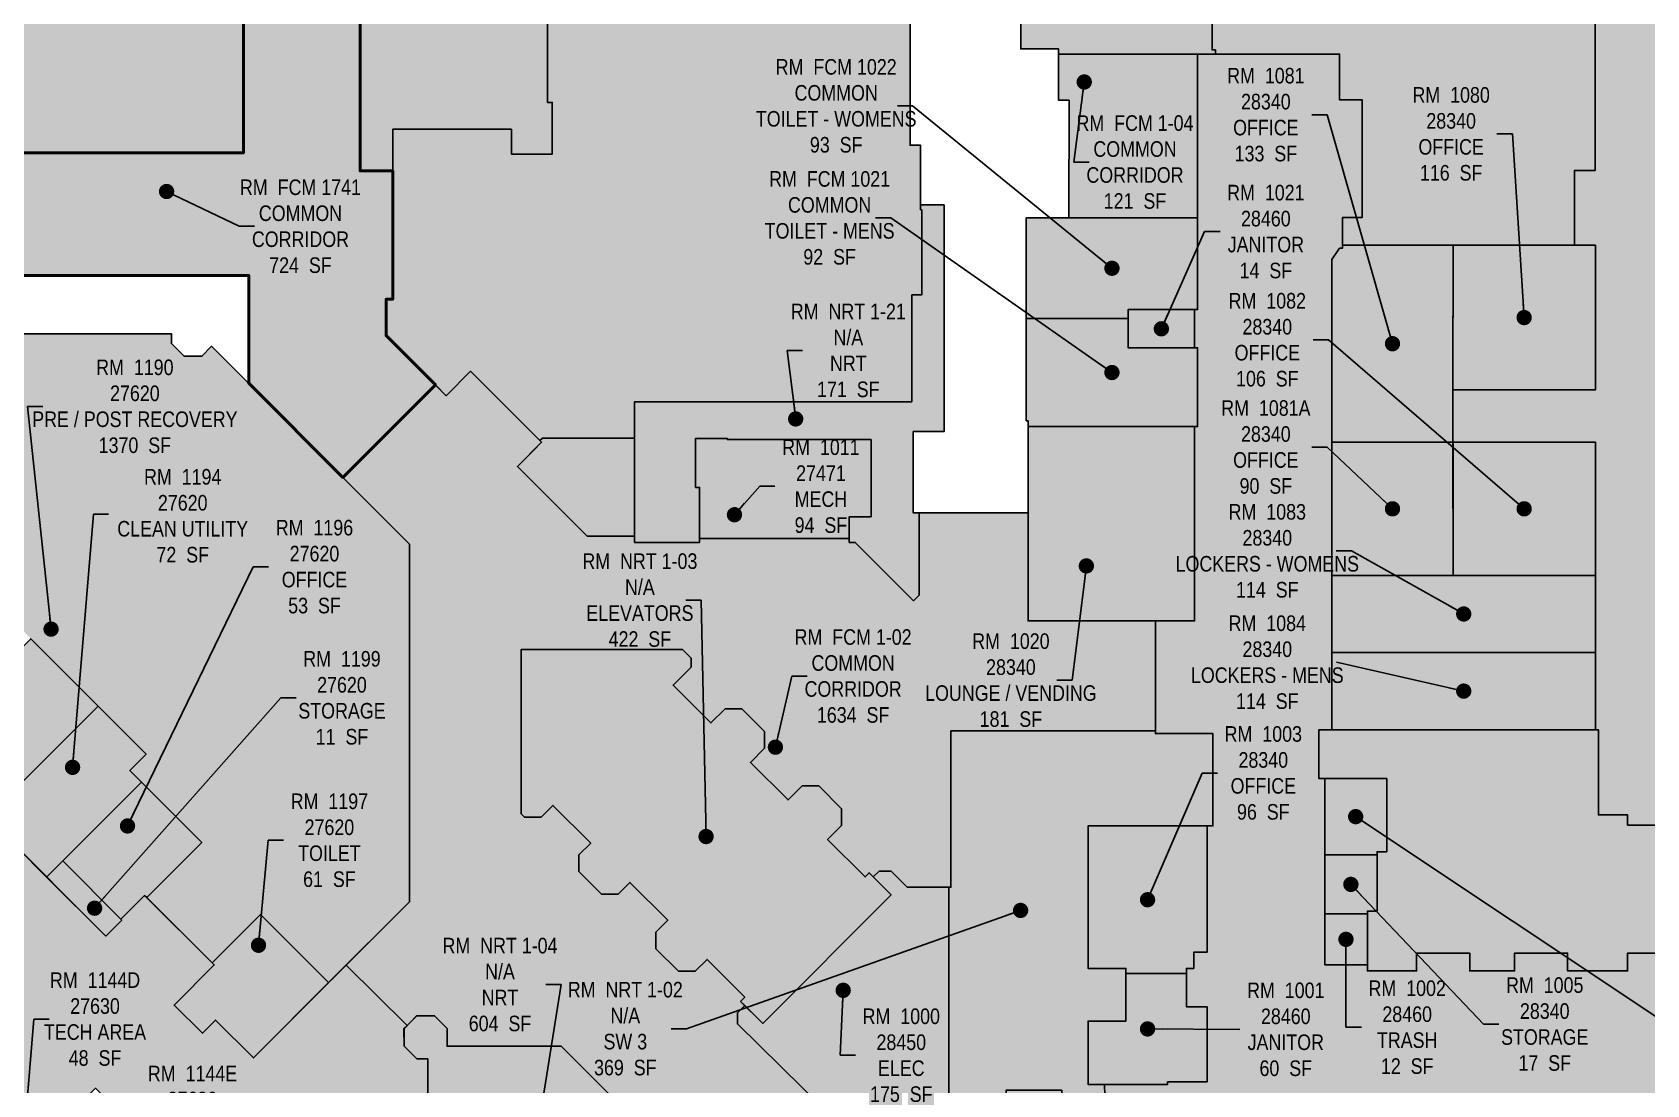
# Model space of a CAD drawing. Header units: inches. Extents: x -460 to 6059, y -234 to 4626.
# Drawn here: x 1547 to 2998, y 2049 to 2995 of the extents above; entities that cross this region are included whole.
import ezdxf

# ---------------------------------------------------------------- set-up
doc = ezdxf.new("R2010")
doc.units = ezdxf.units.IN
doc.header["$LTSCALE"] = 48
doc.header["$MEASUREMENT"] = 0
for name, color, linetype in [('0-LABEL', 3, 'Continuous'), ('1-NRT', 200, 'Continuous'), ('1-NRT-PTN', 253, 'Continuous'), ('3-FCM', 190, 'Continuous'), ('3-FCM-PTN', 9, 'Continuous'), ('4-OCC', 6, 'Continuous'), ('4-OCC-PTN', 95, 'Continuous')]:
    doc.layers.add(name, color=color, linetype=linetype)
doc.styles.add('ArialN', font='ARIALN.TTF')
doc.dimstyles.new('AB-220', dxfattribs={"dimscale": 220, "dimtxt": 0.070312, "dimasz": 0.0625, "dimexe": 0.0625, "dimexo": 0.125, "dimgap": 0.1875, "dimtad": 0, "dimdec": 4, "dimrnd": 0.0625, "dimzin": 0, "dimdsep": 46, "dimlunit": 4, "dimtxsty": 'ArialN', "dimblk": 'ARCHTICK', "dimcen": 0.0625, "dimclrd": 256, "dimclre": 256, "dimclrt": 256, "dimadec": 0, "dimazin": 0, "dimtfac": 1, "dimtdec": 4, "dimtofl": 0, "dimtmove": 2, "dimatfit": 3, "dimldrblk": 'DOT', "dimfxl": 0, "dimfrac": 2, "dimtolj": 1, "dimtzin": 0, "dimlwd": -1, "dimlwe": -1, "dimarcsym": 0})

# ---------------------------------------------------------------- blocks, each defined once
blk = doc.blocks.new('_ArchTick')
at = {"const_width": 0.15}
blk.add_lwpolyline([(-0.5, -0.5), (0.5, 0.5)], dxfattribs=at)
blk = doc.blocks.new('_Dot')
at = {"lineweight": -2}
blk.add_line((-0.5, 0), (-1, 0), dxfattribs=at)
at = {"const_width": 0.5}
blk.add_lwpolyline([(-0.25, 0, 1), (0.25, 0, 1)], format="xyb", close=True, dxfattribs=at)

msp = doc.modelspace()

# ---------------------------------------------------------------- hatches: boundary and pattern name
at = {"layer": '1-NRT-PTN'}
h = msp.add_hatch(color=256, dxfattribs=at)
h.dxf.hatch_style = 1
h.paths.add_polyline_path([(1992.8, 3316.3), (1992.8, 3100.8), (2014.6, 3100.8), (2014.6, 3068), (2010.3, 3068), (2010.3, 2931.6), (2014.6, 2931.6), (2014.6, 2885.1), (1977.8, 2885.1), (1977.8, 2907.5), (1871.2, 2907.5), (1871.2, 2870), (1841.8, 2870), (1841.8, 3225.7), (1950.6, 3225.7), (1950.6, 3316.3)])
for points in [[(2607.5, 2978.8), (2610.5, 2978.8), (2610.5, 2975), (2469.5, 2975), (2469.5, 2979.7), (2435.5, 2979.7), (2435.5, 3059.4), (2455.5, 3059.4), (2455.5, 3059.3), (2613.7, 3059.3), (2613.7, 3047.3), (2607.5, 3047.3)], [(1986.5, 2439.8), (2131.5, 2439.8), (2139.3, 2432), (2139.3, 2424), (2123.2, 2407.9), (2157.1, 2373.9), (2169.8, 2386.6), (2184.8, 2386.6), (2205.3, 2366.1), (2205.3, 2351.1), (2192.6, 2338.4), (2226.4, 2304.7), (2239, 2317.3), (2254, 2317.3), (2274.5, 2296.8), (2274.5, 2281.8), (2261.9, 2269.2), (2295.6, 2235.5), (2299.3, 2239.2), (2319.1, 2219.3), (2203.7, 2103.9), (2183.8, 2123.7), (2187.5, 2127.4), (2153.7, 2161.3), (2143.1, 2150.7), (2128.1, 2150.7), (2107.7, 2171), (2107.7, 2186), (2118.4, 2196.6), (2084.4, 2230.5), (2073.8, 2219.9), (2058.8, 2219.9), (2038.5, 2240.3), (2038.5, 2255.3), (2049.1, 2265.9), (2015.1, 2299.8), (2004.5, 2289.2), (1989.5, 2289.2), (1986.5, 2292.3)], [(2371, 2021.2), (2371, 2226.3), (2372.8, 2226.3), (2372.8, 2366.9), (2556.5, 2366.9), (2556.5, 2364.3), (2608.2, 2364.3), (2608.2, 2281.3), (2496.1, 2281.3), (2496.1, 2153.3), (2530, 2153.3), (2530, 2106), (2496.1, 2106), (2496.1, 2049), (2510.9, 2049), (2511, 2039.3), (2490.3, 2021.2), (2472.4, 2021.2), (2472.4, 2043.8), (2422.3, 2043.8), (2422.3, 2021.2)], [(2703.5, 2323.9), (2703.5, 2367.8), (2954.6, 2367.8), (2954.6, 2291.2), (2980.8, 2291.2), (2980.8, 2282.1), (3021.7, 2282.1), (3021.7, 2291.2), (3073.9, 2291.2), (3073.9, 2282.1), (3146.5, 2282.1), (3146.5, 2293.8), (3163.5, 2293.8), (3163.5, 2367.8), (3466.6, 2367.8), (3466.6, 2279.2), (3391.1, 2279.2), (3391.1, 2320.5), (3360.2, 2320.5), (3360.2, 2265.5), (3216.1, 2265.5), (3216.1, 2151.1), (3126.3, 2151.1), (3126.3, 2167.1), (3078.5, 2167.1), (3078.5, 2151.1), (3028.5, 2151.1), (3028.5, 2167.1), (2980.8, 2167.1), (2980.8, 2151.1), (2927, 2151.1), (2927, 2167.1), (2879.3, 2167.1), (2879.3, 2151.1), (2839, 2151.1), (2839, 2167.1), (2791.3, 2167.1), (2791.3, 2151.1), (2747, 2151.1), (2747, 2204.8), (2755.7, 2204.8), (2755.7, 2258.1), (2764.4, 2258.1), (2764.4, 2323.9)], [(1881.5, 2099.1), (1892.6, 2110.6), (1908.8, 2110.8), (1920.1, 2099.4), (1920.1, 2083.4), (2022.6, 2083.4), (2113.5, 1992.5), (2113.5, 1896.1), (2123.1, 1896.1), (2134.4, 1884.8), (2134.4, 1868.8), (2127.3, 1861.7), (2179.6, 1809.4), (2234.8, 1809.4), (2234.8, 1562), (2230.8, 1558), (2211.8, 1577), (2211.7, 1576.9), (2014.8, 1773.6), (2010.2, 1778.2), (1902.7, 1886.1), (1902.7, 2072.1), (1892.8, 2072.1), (1881.5, 2083.4)]]:
    msp.add_hatch(color=256, dxfattribs=at).paths.add_polyline_path(points)
h = msp.add_hatch(color=256, dxfattribs=at)
h.dxf.hatch_style = 1
h.paths.add_polyline_path([(2366.7, 2839.4), (2345.6, 2839.4), (2345.6, 2835.1), (2346.6, 2835.1), (2346.6, 2758.6), (2337.7, 2758.6), (2337.7, 2662.6), (2088.5, 2662.6), (2088.5, 2536.1), (2146.9, 2536.1), (2146.9, 2585.6), (2143.4, 2585.6), (2143.4, 2629.6), (2171.9, 2629.6), (2171.9, 2628.6), (2301.1, 2628.6), (2301.1, 2559.2), (2281.4, 2559.2), (2281.4, 2536.1), (2286.9, 2536.1), (2339.2, 2483.7), (2344.2, 2488.7), (2344.2, 2562.7), (2338.9, 2562.7), (2338.9, 2635.7), (2366.7, 2635.7)])
at = {"layer": '3-FCM-PTN'}
h = msp.add_hatch(color=256, dxfattribs=at)
h.dxf.hatch_style = 1
h.paths.add_polyline_path([(1841.8, 3207.1), (1841.8, 2870), (1871.2, 2870), (1871.2, 2754.6), (1865.3, 2754.6), (1865.3, 2722), (1909.5, 2677.8), (1826.3, 2594.6), (1741.8, 2679.1), (1741.8, 2776.1), (1445.4, 2776.1), (1445.4, 2886.2), (1737, 2886.2), (1737, 3028.6), (1689, 3028.6), (1689, 3110.6), (1736.7, 3110.6), (1736.7, 3196.6), (1737, 3196.6), (1737, 3207.1)])
h = msp.add_hatch(color=256, dxfattribs=at)
h.dxf.hatch_style = 1
h.paths.add_polyline_path([(2566.7, 1336.4), (2566.7, 1416.1), (2563.5, 1416.1), (2563.5, 1452.1), (2566.7, 1550.1), (2566.7, 1829.6), (2566.2, 1842.1), (2566.3, 1928.8), (2565.2, 1928.8), (2565.2, 1953.3), (2630, 1953.3), (2630, 1923.6), (2677.2, 1923.6), (2677.2, 1953.3), (2755.4, 1953.3), (2755.4, 1840.2), (2803.1, 1840.2), (2803.1, 1822.2), (2808.5, 1822.2), (2822.5, 1822.2), (2872.2, 1822.2), (2872.2, 1950.3), (3240.2, 1950.3), (3240.2, 1757.5), (3321.2, 1757.5), (3321.2, 2010.1), (3361.8, 2010.1), (3361.8, 2110.9), (3321, 2110.9), (3321, 2148.3), (3321.7, 2156.3), (3216.1, 2156.3), (3216.1, 2151.1), (3126.3, 2151.1), (3126.3, 2167.1), (3078.5, 2167.1), (3078.5, 2151.1), (3028.5, 2151.1), (3028.5, 2167.1), (2980.8, 2167.1), (2980.8, 2151.1), (2927, 2151.1), (2927, 2167.1), (2879.3, 2167.1), (2879.3, 2151.1), (2839, 2151.1), (2839, 2167.1), (2791.3, 2167.1), (2791.3, 2151.1), (2747, 2151.1), (2747, 2156.6), (2708.7, 2156.6), (2708.7, 2323.9), (2703.5, 2323.9), (2703.5, 2367.8), (2715.2, 2367.8), (2715.2, 2790.5), (2722, 2800.5), (2724.6, 2800.5), (2724.6, 2828), (2742.3, 2828), (2742.3, 2933.9), (2722.1, 2933.9), (2722.1, 2975), (2594.4, 2975), (2594.4, 2745.3), (2591.8, 2745.3), (2591.8, 2711), (2594.4, 2711), (2594.4, 2640.2), (2591.8, 2640.2), (2591.8, 2465.6), (2556.5, 2465.6), (2556.5, 2364.3), (2608.2, 2364.3), (2608.2, 2281.3), (2603, 2281.3), (2603, 2167.8), (2591, 2167.8), (2591, 2153.3), (2584.4, 2153.3), (2584.4, 2118.8), (2603, 2118.8), (2603, 2051.3), (2567.5, 2051.3), (2567.5, 2049.1), (2510.9, 2049), (2511, 2039.3), (2490.3, 2021.2), (2472.4, 2021.2), (2472.4, 2043.8), (2422.3, 2043.8), (2422.3, 2021.2), (2374.8, 2021.2), (2374.8, 1953.1), (2460.1, 1953.1), (2460.1, 1878.6), (2443.1, 1878.6), (2443.1, 1771.9), (2462.6, 1771.9), (2462.6, 1474.9), (2460.4, 1474.9), (2460.4, 1390.7), (2450.2, 1380.7), (2441.6, 1372.2), (2432.6, 1363.4), (2356.5, 1439.9), (2356.9, 1440.4), (2353.1, 1444.3), (2234.8, 1562), (2230.8, 1558), (2211.8, 1577), (2211.7, 1576.9), (2018.2, 1770.1), (1948.9, 1700.8), (1982.7, 1666.6), (2069.3, 1580.6), (2153.9, 1495.8), (2155.3, 1494.4), (2216.2, 1433.4), (2249.9, 1399.8), (2265.9, 1383.8), (2299.9, 1349.8), (2376.6, 1273.1), (2329.2, 1225.7), (2330.3, 1224.7), (2218.1, 1112.5), (2210.6, 1105), (2089.2, 983.6), (1962.8, 857.2), (1873.6, 768), (1813.3, 707.8), (1777, 671.5), (1759.7, 654.2), (1756, 650.5), (1688.5, 582.9), (1570.1, 464.5), (851.6, 1182.9), (847.9, 1179.2), (806.9, 1220.2), (810.6, 1223.9), (796.5, 1238), (831.3, 1272.9), (748.3, 1349.2), (718.2, 1319.1), (412.3, 1625.1), (304.2, 1625.1), (304.2, 1556.7), (304.5, 1556.7), (304.5, 1551), (309.9, 1551), (309.9, 1544.2), (331.5, 1544.2), (338.1, 1537.6), (335, 1534.5), (403.9, 1465.7), (410, 1471.9), (426, 1471.9), (437.4, 1460.6), (437.4, 1444.6), (431.2, 1438.4), (616, 1253.6), (622.2, 1259.7), (638.2, 1259.7), (649.5, 1248.4), (649.5, 1232.4), (643.3, 1226.2), (828.1, 1041.4), (834.3, 1047.6), (850.3, 1047.6), (861.6, 1036.3), (861.6, 1020.3), (855.4, 1014.1), (1040.2, 829.3), (1046.4, 835.5), (1062.4, 835.5), (1073.7, 824.2), (1073.7, 808.2), (1067.6, 802), (1252.4, 617.2), (1258.6, 623.3), (1274.6, 623.3), (1285.9, 612), (1285.9, 596), (1279.7, 589.8), (1464.4, 405.1), (1470.6, 411.2), (1486.6, 411.2), (1497.9, 399.9), (1497.9, 383.9), (1491.8, 377.8), (1547.8, 321.7), (1550.9, 324.8), (1559.4, 316.2), (1569.6, 326.4), (1618.6, 375.8), (1616.1, 378.2), (1654, 416.1), (1661.6, 423.7), (2233.1, 995.8), (2233.1, 995.8), (2305.2, 1067.9), (2305.3, 1067.8), (2313.7, 1076.4), (2436.5, 1199.2), (2466.8, 1168.8), (2466.8, 992.8), (2540.3, 992.8), (2540.3, 1049.9), (2540.3, 1049.9), (2540.3, 1189.1), (2540.3, 1205.5), (2529.4, 1205.5), (2490.9, 1244.1), (2551.4, 1304.5), (2566.7, 1304.5)])
for points in [[(2594.4, 2975), (2594.4, 2973.1), (2594.4, 2827.8), (2478.8, 2827.8), (2479, 2933.5), (2469.5, 2933.5), (2469.5, 2975)], [(2532, 2737.3), (2440.5, 2737.3), (2440.5, 2827.8), (2594.4, 2827.8), (2594.4, 2745.3), (2532, 2745.3)], [(2594.4, 2711), (2594.4, 2640.2), (2442.2, 2640.2), (2442.2, 2645.5), (2440.5, 2645.5), (2440.5, 2737.3), (2532, 2737.3), (2532, 2711)]]:
    msp.add_hatch(color=256, dxfattribs=at).paths.add_polyline_path(points)
h = msp.add_hatch(color=256, dxfattribs=at)
h.dxf.hatch_style = 1
h.paths.add_polyline_path([(1525, 2125.6), (1490.8, 2091.4), (1477.5, 2104.6), (1460.2, 2087.3), (1444.7, 2102.8), (1437.2, 2095.3), (1286.7, 1944.7), (1203.8, 1861.8), (1121.7, 1779.7), (1083.1, 1741.1), (1090.8, 1733.3), (1012.2, 1654.6), (1032.9, 1633.8), (748.3, 1349.2), (831.3, 1272.9), (890.3, 1331.9), (1002, 1443.5), (1008.2, 1449.7), (1037.1, 1478.7), (1086.1, 1431.2), (1145.6, 1490.7), (1097.4, 1538.9), (1155.9, 1597.5), (1204.1, 1549.3), (1261.5, 1606.6), (1214.1, 1655.6), (1252.7, 1694.3), (1263.6, 1705.2), (1604.1, 2045.6), (1948.9, 1700.8), (2018.2, 1770.1), (1902.7, 1886.1), (1902.7, 2072.1), (1892.8, 2072.1), (1881.5, 2083.4), (1881.3, 2099.3), (1884.1, 2102.1), (1829.3, 2156.1), (1815.5, 2142.3), (1746, 2072.9), (1712, 2106.8), (1700.2, 2095), (1674.8, 2120.4), (1710.8, 2156.5), (1648.3, 2218.7), (1627, 2197.5), (1627.7, 2196.7), (1613.3, 2182.3), (1516.6, 2278.9), (1487.5, 2308.2), (1450, 2345.8), (1368.2, 2427.3), (1407, 2466.1), (1343.7, 2529.4), (1320.5, 2506.2), (1294.8, 2531.8), (1279.7, 2516.7), (1170.1, 2626.4), (1165.9, 2622.2), (1152.5, 2635.6), (1150, 2633.1), (1116.6, 2666.5), (1095.6, 2645.5), (1089.8, 2651.3), (1091.9, 2653.5), (1022.2, 2723.2), (961, 2662.1), (965.4, 2657.7), (953.3, 2645.7), (1039, 2559.9), (1074.1, 2524.9), (1071.8, 2522.6), (1080.3, 2514.1), (1098.5, 2532.3), (1108.3, 2532.3), (1131.2, 2509.4), (1126.9, 2505.2), (1130.5, 2501.6), (1139.7, 2510.8), (1192, 2458.5)])
h = msp.add_hatch(color=256, dxfattribs=at)
h.dxf.hatch_style = 1
h.paths.add_polyline_path([(1886.2, 2377.9), (1886.2, 2534.7), (1826.3, 2594.6), (1909.5, 2677.8), (1919.3, 2668), (1941.2, 2689.9), (2005, 2626.1), (1997.4, 2618.4), (1983.3, 2604.4), (2045.8, 2541.8), (2088.5, 2541.8), (2088.5, 2536.1), (2146.9, 2536.1), (2146.9, 2539.6), (2210.8, 2539.6), (2281.4, 2539.6), (2281.4, 2536.1), (2286.9, 2536.1), (2339.2, 2483.7), (2344.2, 2488.7), (2344.2, 2562.7), (2442.2, 2562.7), (2442.2, 2465.6), (2556.5, 2465.6), (2556.5, 2366.9), (2372.8, 2366.9), (2372.8, 2226.3), (2333.5, 2226.3), (2319, 2240.8), (2308.4, 2240.8), (2303, 2235.5), (2299.3, 2239.2), (2295.6, 2235.5), (2261.9, 2269.2), (2274.5, 2281.8), (2274.5, 2296.8), (2254, 2317.3), (2239, 2317.3), (2226.4, 2304.7), (2192.6, 2338.4), (2205.3, 2351.1), (2205.3, 2366.1), (2184.8, 2386.6), (2169.8, 2386.6), (2157.1, 2373.9), (2123.2, 2407.9), (2139.3, 2424), (2139.3, 2432), (2131.5, 2439.8), (1991.3, 2439.8), (1986.5, 2439.8), (1986.5, 2366.1), (1986.5, 2292.3), (1989.5, 2289.2), (2004.5, 2289.2), (2015.1, 2299.8), (2049.1, 2265.9), (2038.5, 2255.3), (2038.5, 2240.3), (2058.8, 2219.9), (2073.8, 2219.9), (2084.4, 2230.5), (2118.4, 2196.6), (2107.7, 2186), (2107.7, 2171), (2128.1, 2150.7), (2143.1, 2150.7), (2153.7, 2161.3), (2187.5, 2127.4), (2183.8, 2123.7), (2187.5, 2120), (2181, 2113.5), (2181, 2103.4), (2259.3, 2026.4), (2371, 2026.4), (2371, 2021.2), (2374.8, 2021.2), (2374.8, 1953.1), (2297.7, 1953.1), (2234.8, 1890.2), (2234.8, 1809.4), (2179.6, 1809.4), (2127.3, 1861.7), (2134.4, 1868.8), (2134.4, 1884.8), (2123.1, 1896.1), (2113.5, 1896.1), (2113.5, 1992.5), (2022.6, 2083.4), (1920.1, 2083.4), (1920.1, 2099.4), (1908.8, 2110.8), (1892.8, 2110.8), (1884.1, 2102.1), (1829.3, 2156.1), (1886.2, 2213.1)])
at = {"layer": '4-OCC-PTN'}
for color, points in [(50, [(3731.5, 3757.9), (3734.1, 3757.9), (3734.1, 3839.5), (3731.5, 3839.5), (3731.5, 3866.5), (3734, 3866.5), (3734, 3948.1), (3731.5, 3948.1), (3731.5, 3970.1), (3709.5, 3970.1), (3709.5, 3972.6), (3606.9, 3972.6), (3606.9, 3970.1), (3579.9, 3970.1), (3579.9, 3972.6), (3477.2, 3972.6), (3477.2, 3970.1), (3477.2, 3965.1), (3449.2, 3965.1), (3449.2, 3972.6), (3352.8, 3972.6), (3352.8, 3970.1), (3325.8, 3970.1), (3325.8, 3972.6), (3229.2, 3972.6), (3229.2, 3965.1), (3201.2, 3965.1), (3201.2, 3972.6), (3105.2, 3972.6), (3105.2, 3970.1), (3078.2, 3970.1), (3078.2, 3972.6), (2982.2, 3972.6), (2982.2, 3965.1), (2954.2, 3965.1), (2954.2, 3972.6), (2858.2, 3972.6), (2858.2, 3970.1), (2831.2, 3970.1), (2831.2, 3972.6), (2735.2, 3972.6), (2735.2, 3965.1), (2708, 3965.1), (2702.5, 3965.1), (2702.5, 3970.1), (2558.7, 3970.1), (2558.7, 3972.6), (2487.5, 3972.6), (2487.5, 3970.1), (2447.5, 3970.1), (2447.5, 3965.1), (2422, 3965.1), (2422, 3970.3), (2373, 3970.3), (2373, 3964.3), (2312.2, 3964.4), (2311.7, 3867.3), (2443.2, 3867.3), (2443.2, 3727.3), (2448.2, 3727.3), (2448.2, 3699.3), (2443.2, 3699.3), (2443.2, 3458.1), (2448.2, 3458.1), (2448.2, 3430.1), (2443.2, 3430.1), (2443.2, 3187.8), (2448.2, 3187.8), (2448.2, 3159.8), (2443.2, 3159.8), (2443.2, 3059.4), (2613.7, 3059.3), (2613.7, 3047.3), (2607.5, 3047.3), (2607.5, 2978.8), (2610.5, 2978.8), (2610.5, 2975), (2722.1, 2975), (2722.1, 2933.9), (2742.3, 2933.9), (2742.3, 2828), (2724.6, 2828), (2724.6, 2803.2), (2731.2, 2803.2), (2737.3, 2803.2), (2906.6, 2803.2), (2910.6, 2803.2), (2933.1, 2803.2), (2933.1, 2870.5), (2951.8, 2870.5), (2951.8, 3059.6), (2951.8, 3296.2), (2951.8, 3300.7), (2951.8, 3429.3), (2951.8, 3446.5), (2982.2, 3446.5), (2982.2, 3436.2), (3185.4, 3436.2), (3185.4, 3460.4), (3185.4, 3481.8), (3206.8, 3481.8), (3541.1, 3481.8), (3545, 3481.8), (3731.5, 3481.8), (3731.5, 3540.6), (3734, 3540.6), (3734, 3622.2), (3731.5, 3622.2), (3731.5, 3649.2), (3734, 3649.2), (3734, 3730.9), (3731.5, 3730.9)]), (50, [(3381.7, 2367.8), (3163.5, 2367.8), (3163.5, 2293.8), (3146.5, 2293.8), (3146.5, 2282.1), (3073.9, 2282.1), (3073.9, 2291.2), (3021.7, 2291.2), (3021.7, 2282.1), (2980.8, 2282.1), (2980.8, 2291.2), (2954.6, 2291.2), (2954.6, 2367.8), (2952, 2367.8), (2952, 2626.2), (2823.9, 2626.2), (2823.9, 2673.2), (2952, 2673.2), (2952, 2803.2), (2933.1, 2803.2), (2933.1, 2870.5), (2951.8, 2870.5), (2951.8, 3059.6), (3056.6, 3059.6), (3056.6, 2918.2), (3217.7, 2918.2), (3217.7, 3059.6), (3220.3, 3059.6), (3220.3, 3214.5), (3189.7, 3214.5), (3189.7, 3194.5), (3136, 3194.5), (3136, 3206.5), (3103.4, 3206.5), (3103.4, 3194.5), (3112.2, 3194.5), (3112.2, 3168.2), (3055.3, 3168.2), (3055.3, 3165.5), (3008.6, 3165.5), (3008.6, 3096.3), (3006, 3096.3), (3006, 3059.6), (2951.8, 3059.6), (2951.8, 3296.2), (3333.6, 3296.2), (3333.6, 3328.2), (3547.6, 3328.2), (3547.6, 3481.8), (3731.8, 3481.8), (3731.8, 2958.9), (3381.7, 2958.9)]), (50, [(2715.2, 2626.2), (2715.2, 2790.5), (2722, 2800.5), (2724.6, 2800.5), (2724.6, 2803.2), (2824, 2803.2), (2823.9, 2675.8), (2823.9, 2673.2), (2823.9, 2626.2)]), (50, [(2823.9, 2673.2), (2824, 2803.2), (2906.6, 2803.2), (2910.6, 2803.2), (2952, 2803.2), (2952, 2673.2)]), (201, [(2532, 2711), (2591.8, 2711), (2591.8, 2745.3), (2532, 2745.3)]), (208, [(1294.8, 2531.8), (1292.8, 2529.8), (1253.9, 2568.8), (1320.6, 2635.5), (1320.6, 2723.6), (1672.4, 2723.6), (1672.4, 2714.8), (1683.7, 2703.5), (1699.7, 2703.5), (1708.5, 2712.4), (1886.2, 2534.7), (1886.2, 2213.1), (1813.6, 2140.5), (1752.5, 2201.7), (1709, 2158.3), (1650.2, 2217.1), (1699.6, 2266.5), (1635.1, 2331.2), (1649.6, 2345.7), (1606.5, 2388.9), (1546, 2449.5), (1466.4, 2529.2), (1405.2, 2468), (1343.7, 2529.4), (1320.5, 2506.2)]), (50, [(2442.2, 2465.6), (2442.2, 2640.2), (2591.8, 2640), (2591.8, 2465.6)]), (50, [(2715.2, 2626.2), (2821.3, 2626.2), (2823.9, 2626.2), (2824, 2623.5), (2824, 2506.4), (2715.2, 2506.4)]), (50, [(2952, 2506.4), (2824, 2506.4), (2823.9, 2626.2), (2952, 2626.2)]), (50, [(2715.2, 2437.2), (2952, 2437.2), (2952, 2506.4), (2715.2, 2506.4)]), (208, [(1606.5, 2388.9), (1506.5, 2289.1), (1487.5, 2308.2), (1446, 2349.7), (1546, 2449.5)]), (50, [(2715.2, 2367.8), (2952, 2367.8), (2952, 2437.2), (2715.2, 2437.2)]), (208, [(1645.5, 2320.7), (1560.2, 2235.4), (1506.5, 2289.1), (1606.5, 2388.9), (1649.6, 2345.7), (1635.1, 2331.2)]), (50, [(2755.7, 2255.5), (2708.7, 2255.5), (2708.7, 2323.9), (2764.4, 2323.9), (2764.4, 2258.1), (2755.7, 2258.1)]), (208, [(1627, 2197.5), (1574.7, 2249.9), (1645.5, 2320.7), (1699.6, 2266.5), (1650.2, 2217.1), (1648.3, 2218.7)]), (50, [(2584.4, 2148.8), (2530, 2148.8), (2530, 2153.3), (2496.1, 2153.3), (2496.1, 2281.3), (2603, 2281.3), (2603, 2167.8), (2591, 2167.8), (2591, 2153.3), (2584.4, 2153.3)]), (208, [(1560.2, 2235.4), (1574.7, 2249.9), (1627.7, 2196.7), (1613.3, 2182.3)]), (50, [(2747, 2202.2), (2708.7, 2202.2), (2708.7, 2255.5), (2755.7, 2255.5), (2755.7, 2204.8), (2747, 2204.8)]), (55, [(2371, 2026.4), (2259.3, 2026.4), (2181, 2103.4), (2181, 2113.5), (2187.5, 2120), (2203.7, 2103.9), (2319.1, 2219.3), (2303, 2235.5), (2308.4, 2240.8), (2319, 2240.8), (2333.5, 2226.3), (2371, 2226.3)]), (208, [(1813.6, 2140.5), (1813.5, 2140.4), (1812.8, 2139.7), (1746, 2072.8), (1712, 2106.8), (1700.2, 2095), (1674.8, 2120.4), (1710.8, 2156.5), (1709, 2158.3), (1752.5, 2201.7)]), (50, [(2708.7, 2156.6), (2747, 2156.6), (2747, 2202.2), (2708.7, 2202.2)]), (201, [(2603, 2051.3), (2567.5, 2051.3), (2567.5, 2049.1), (2496.1, 2049), (2496.1, 2106), (2530, 2106), (2530, 2148.8), (2584.5, 2148.8), (2584.4, 2118.8), (2603, 2118.8)])]:
    msp.add_hatch(color=color, dxfattribs=at).paths.add_polyline_path(points)
h = msp.add_hatch(color=50, dxfattribs=at)
h.dxf.hatch_style = 1
edge = h.paths.add_edge_path()
edge.add_arc((1531.3, 3374.8), 488.7, 208.6736, 211.6773, ccw=False)
edge.add_line((1102.5, 3140.3), (1161.2, 3174.2))
edge.add_line((1161.2, 3174.2), (1161.2, 3453.1))
edge.add_line((1161.2, 3453.1), (1062.1, 3510.3))
edge.add_line((1062.1, 3510.3), (1067.3, 3527))
edge.add_line((1067.3, 3527), (1072.2, 3541.3))
edge.add_line((1072.2, 3541.3), (1077.7, 3555.6))
edge.add_line((1077.7, 3555.6), (1083.5, 3569.6))
edge.add_line((1083.5, 3569.6), (1089.8, 3583.5))
edge.add_line((1089.8, 3583.5), (1096.6, 3597.1))
edge.add_line((1096.6, 3597.1), (1105, 3612.8))
edge.add_line((1105, 3612.8), (1110.2, 3621.9))
edge.add_line((1110.2, 3621.9), (1115.6, 3630.9))
edge.add_line((1115.6, 3630.9), (1122.5, 3641.8))
edge.add_line((1122.5, 3641.8), (1130.8, 3654.1))
edge.add_line((1130.8, 3654.1), (1139.6, 3666.3))
edge.add_line((1139.6, 3666.3), (1148.7, 3678.1))
edge.add_line((1148.7, 3678.1), (1158.2, 3689.7))
edge.add_line((1158.2, 3689.7), (1168, 3700.9))
edge.add_line((1168, 3700.9), (1178.1, 3711.9))
edge.add_line((1178.1, 3711.9), (1188.6, 3722.5))
edge.add_line((1188.6, 3722.5), (1199.4, 3732.9))
edge.add_line((1199.4, 3732.9), (1210.5, 3742.8))
edge.add_line((1210.5, 3742.8), (1221.9, 3752.5))
edge.add_line((1221.9, 3752.5), (1233.6, 3761.8))
edge.add_line((1233.6, 3761.8), (1245.6, 3770.7))
edge.add_line((1245.6, 3770.7), (1257.9, 3779.2))
edge.add_line((1257.9, 3779.2), (1270.4, 3787.4))
edge.add_line((1270.4, 3787.4), (1283.1, 3795.2))
edge.add_line((1283.1, 3795.2), (1296.1, 3802.6))
edge.add_line((1296.1, 3802.6), (1309.3, 3809.6))
edge.add_line((1309.3, 3809.6), (1322.7, 3816.2))
edge.add_line((1322.7, 3816.2), (1336.3, 3822.4))
edge.add_line((1336.3, 3822.4), (1350.1, 3828.1))
edge.add_line((1350.1, 3828.1), (1364.1, 3833.5))
edge.add_line((1364.1, 3833.5), (1378.2, 3838.4))
edge.add_line((1378.2, 3838.4), (1392.4, 3842.9))
edge.add_line((1392.4, 3842.9), (1406.8, 3846.9))
edge.add_line((1406.8, 3846.9), (1426, 3851.6))
edge.add_line((1426, 3851.6), (1426, 3710.6))
edge.add_line((1426, 3710.6), (1405.4, 3710.6))
edge.add_line((1405.4, 3710.6), (1405.4, 3533.1))
edge.add_line((1405.4, 3533.1), (1387.8, 3533.1))
edge.add_line((1387.8, 3533.1), (1387.8, 3497.6))
edge.add_line((1387.8, 3497.6), (1499.1, 3497.6))
edge.add_line((1499.1, 3497.6), (1499.1, 3466.8))
edge.add_line((1499.1, 3466.8), (1524.5, 3466.8))
edge.add_line((1524.5, 3466.8), (1524.5, 3357.6))
edge.add_line((1524.5, 3357.6), (1737, 3357.6))
edge.add_line((1737, 3357.6), (1737, 3205))
edge.add_line((1737, 3205), (1634.8, 3205))
edge.add_line((1634.8, 3205), (1634.8, 3108))
edge.add_line((1634.8, 3108), (1689, 3108))
edge.add_line((1689, 3108), (1689, 3028.6))
edge.add_line((1689, 3028.6), (1737, 3028.6))
edge.add_line((1737, 3028.6), (1737, 2886.2))
edge.add_line((1737, 2886.2), (1445.4, 2886.2))
edge.add_line((1445.4, 2886.2), (1399.8, 2886.2))
edge.add_line((1399.8, 2886.2), (1399.8, 2930.6))
edge.add_line((1399.8, 2930.6), (1317.1, 2930.6))
edge.add_line((1317.1, 2930.6), (1317.1, 2945.7))
edge.add_arc((1331.6, 3064.8), 120, 237.2006, 263.0705, ccw=False)
edge.add_arc((1531.3, 3374.8), 488.8, 229.1043, 237.2005, ccw=False)
edge.add_arc((1531.3, 3374.8), 488.7, 228.8032, 229.1043, ccw=False)
edge.add_line((1209.4, 3007), (1293.1, 3090.8))
edge.add_line((1293.1, 3090.8), (1265.8, 3118.1))
edge.add_line((1265.8, 3118.1), (1115.4, 3118.1))
h = msp.add_hatch(color=50, dxfattribs=at)
h.dxf.hatch_style = 1
h.paths.add_polyline_path([(2336.1, 3341.8), (2336.1, 2893.1), (2345.6, 2893.1), (2345.6, 2835.1), (2346.6, 2835.1), (2346.6, 2758.6), (2337.7, 2758.6), (2337.7, 2662.6), (2263.9, 2662.6), (2088.5, 2662.6), (2088.5, 2629.9), (2005.7, 2629.9), (2003.4, 2627.7), (1941.2, 2689.9), (1919.3, 2668), (1865.3, 2722), (1865.3, 2754.6), (1871.2, 2754.6), (1871.2, 2870), (1871.2, 2907.5), (1977.8, 2907.5), (1977.8, 2885.1), (2014.6, 2885.1), (2014.6, 2931.6), (2010.3, 2931.6), (2010.3, 3068), (2014.6, 3068), (2014.6, 3100.8), (1992.8, 3100.8), (1992.8, 3316.3), (1956.7, 3316.3), (1956.7, 3362.2), (2097.6, 3362.2), (2097.6, 3312.9), (2131.1, 3312.9), (2131.1, 3338.8), (2230.2, 3338.8), (2230.2, 3318.7), (2246.3, 3318.7), (2246.3, 3338.8), (2246.1, 3338.8), (2246.1, 3341.8)])
h = msp.add_hatch(color=201, dxfattribs=at)
h.dxf.hatch_style = 1
h.paths.add_polyline_path([(2003.4, 2627.7), (2005.7, 2629.9), (2062, 2629.9), (2073.1, 2629.9), (2088.5, 2629.9), (2088.5, 2541.8), (2045.7, 2541.9), (1983.3, 2604.4), (2005, 2626.1)])
h = msp.add_hatch(color=54, dxfattribs=at)
h.dxf.hatch_style = 1
h.paths.add_polyline_path([(2143.4, 2629.6), (2171.9, 2629.6), (2171.9, 2628.6), (2301.1, 2628.6), (2301.1, 2559.2), (2281.4, 2559.2), (2281.4, 2539.6), (2146.9, 2539.6), (2146.9, 2585.6), (2143.4, 2585.6)])

# ---------------------------------------------------------------- linework, layer by layer
at = {"layer": '1-NRT', "flags": 128}
msp.add_lwpolyline([(1992.8, 3316.3), (1992.8, 3100.8), (2014.6, 3100.8), (2014.6, 3068), (2010.3, 3068), (2010.3, 2931.6), (2014.6, 2931.6), (2014.6, 2885.1), (1977.8, 2885.1), (1977.8, 2907.5), (1871.2, 2907.5), (1871.2, 2870), (1841.8, 2870), (1841.8, 3225.7), (1950.6, 3225.7), (1950.6, 3316.3)], close=True, dxfattribs=at)
at = {"layer": '1-NRT'}
for points in [[(2607.5, 2978.8), (2610.5, 2978.8), (2610.5, 2975), (2469.5, 2975), (2469.5, 2979.7), (2435.5, 2979.7), (2435.5, 3059.4), (2455.5, 3059.4), (2455.5, 3059.3), (2613.7, 3059.3), (2613.7, 3047.3), (2607.5, 3047.3)], [(1986.5, 2439.8), (2131.5, 2439.8), (2139.3, 2432), (2139.3, 2424), (2123.2, 2407.9), (2157.1, 2373.9), (2169.8, 2386.6), (2184.8, 2386.6), (2205.3, 2366.1), (2205.3, 2351.1), (2192.6, 2338.4), (2226.4, 2304.7), (2239, 2317.3), (2254, 2317.3), (2274.5, 2296.8), (2274.5, 2281.8), (2261.9, 2269.2), (2295.6, 2235.5), (2299.3, 2239.2), (2319.1, 2219.3), (2203.7, 2103.9), (2183.8, 2123.7), (2187.5, 2127.4), (2153.7, 2161.3), (2143.1, 2150.7), (2128.1, 2150.7), (2107.7, 2171), (2107.7, 2186), (2118.4, 2196.6), (2084.4, 2230.5), (2073.8, 2219.9), (2058.8, 2219.9), (2038.5, 2240.3), (2038.5, 2255.3), (2049.1, 2265.9), (2015.1, 2299.8), (2004.5, 2289.2), (1989.5, 2289.2), (1986.5, 2292.3)], [(2371, 2021.2), (2371, 2226.3), (2372.8, 2226.3), (2372.8, 2366.9), (2556.5, 2366.9), (2556.5, 2364.3), (2608.2, 2364.3), (2608.2, 2281.3), (2496.1, 2281.3), (2496.1, 2153.3), (2530, 2153.3), (2530, 2106), (2496.1, 2106), (2496.1, 2049), (2510.9, 2049), (2511, 2039.3), (2490.3, 2021.2), (2472.4, 2021.2), (2472.4, 2043.8), (2422.3, 2043.8), (2422.3, 2021.2)], [(1881.5, 2099.1), (1892.6, 2110.6), (1908.8, 2110.8), (1920.1, 2099.4), (1920.1, 2083.4), (2022.6, 2083.4), (2113.5, 1992.5), (2113.5, 1896.1), (2123.1, 1896.1), (2134.4, 1884.8), (2134.4, 1868.8), (2127.3, 1861.7), (2179.6, 1809.4), (2234.8, 1809.4), (2234.8, 1562), (2230.8, 1558), (2211.8, 1577), (2211.7, 1576.9), (2014.8, 1773.6), (2010.2, 1778.2), (1902.7, 1886.1), (1902.7, 2072.1), (1892.8, 2072.1), (1881.5, 2083.4)]]:
    msp.add_lwpolyline(points, close=True, dxfattribs=at)
for points in [[(2088.5, 2662.6), (2088.5, 2536.1), (2146.9, 2536.1), (2146.9, 2585.6), (2143.4, 2585.6), (2143.4, 2629.6), (2171.9, 2629.6), (2171.9, 2628.6), (2301.1, 2628.6), (2301.1, 2559.2), (2281.4, 2559.2), (2281.4, 2536.1), (2286.9, 2536.1), (2339.2, 2483.7), (2344.2, 2488.7), (2344.2, 2562.7), (2338.9, 2562.7), (2338.9, 2635.7), (2366.7, 2635.7), (2366.7, 2839.4), (2345.6, 2839.4), (2345.6, 2835.1), (2346.6, 2835.1), (2346.6, 2758.6), (2337.7, 2758.6), (2337.7, 2662.6), (2088.5, 2662.6)], [(3028.5, 2167.1), (2980.8, 2167.1), (2980.8, 2151.1), (2927, 2151.1), (2927, 2167.1), (2879.3, 2167.1), (2879.3, 2151.1), (2839, 2151.1), (2839, 2167.1), (2791.3, 2167.1), (2791.3, 2151.1), (2747, 2151.1), (2747, 2204.8), (2755.7, 2204.8), (2755.7, 2258.1), (2764.4, 2258.1), (2764.4, 2323.9), (2703.5, 2323.9), (2703.5, 2367.8), (2954.6, 2367.8), (2954.6, 2291.2), (2980.8, 2291.2), (2980.8, 2282.1), (3021.7, 2282.1)]]:
    msp.add_lwpolyline(points, dxfattribs=at)
at = {"layer": '3-FCM', "lineweight": 50, "flags": 128}
msp.add_lwpolyline([(1841.8, 3207.1), (1841.8, 2870), (1871.2, 2870), (1871.2, 2754.6), (1865.3, 2754.6), (1865.3, 2722), (1909.5, 2677.8), (1826.3, 2594.6), (1741.8, 2679.1), (1741.8, 2776.1), (1445.4, 2776.1), (1445.4, 2886.2), (1737, 2886.2), (1737, 3028.6), (1689, 3028.6), (1689, 3110.6), (1736.7, 3110.6), (1736.7, 3196.6), (1737, 3196.6), (1737, 3207.1)], close=True, dxfattribs=at)
at = {"layer": '3-FCM'}
for points in [[(2594.4, 2975), (2594.4, 2973.1), (2594.4, 2973.1), (2594.4, 2827.8), (2478.8, 2827.8), (2479, 2933.5), (2469.5, 2933.5), (2469.5, 2975)], [(2532, 2737.3), (2440.5, 2737.3), (2440.5, 2827.8), (2594.4, 2827.8), (2594.4, 2745.3), (2532, 2745.3)], [(2594.4, 2711), (2594.4, 2640.2), (2442.2, 2640.2), (2442.2, 2645.5), (2440.5, 2645.5), (2440.5, 2737.3), (2532, 2737.3), (2532, 2711)]]:
    msp.add_lwpolyline(points, close=True, dxfattribs=at)
for points in [[(2113.5, 1992.5), (2022.6, 2083.4), (1920.1, 2083.4), (1920.1, 2099.4), (1908.8, 2110.8), (1892.8, 2110.8), (1884.1, 2102.1), (1829.3, 2156.1), (1886.2, 2213.1), (1886.2, 2377.9), (1886.2, 2534.7), (1826.3, 2594.6), (1909.5, 2677.8), (1919.3, 2668), (1941.2, 2689.9), (2005, 2626.1), (1997.4, 2618.4), (1983.3, 2604.4), (2045.8, 2541.8), (2088.5, 2541.8), (2088.5, 2536.1), (2146.9, 2536.1), (2146.9, 2539.6), (2210.8, 2539.6), (2281.4, 2539.6), (2281.4, 2536.1), (2286.9, 2536.1), (2339.2, 2483.7), (2344.2, 2488.7), (2344.2, 2562.7), (2344.2, 2562.7), (2344.2, 2562.7), (2442.2, 2562.7), (2442.2, 2465.6), (2556.5, 2465.6), (2556.5, 2366.9), (2372.8, 2366.9), (2372.8, 2226.3), (2333.5, 2226.3), (2319, 2240.8), (2308.4, 2240.8), (2303, 2235.5), (2299.3, 2239.2), (2295.6, 2235.5), (2261.9, 2269.2), (2274.5, 2281.8), (2274.5, 2296.8), (2254, 2317.3), (2239, 2317.3), (2226.4, 2304.7), (2192.6, 2338.4), (2205.3, 2351.1), (2205.3, 2366.1), (2184.8, 2386.6), (2169.8, 2386.6), (2157.1, 2373.9), (2123.2, 2407.9), (2139.3, 2424), (2139.3, 2432), (2131.5, 2439.8), (1991.3, 2439.8), (1986.5, 2439.8), (1986.5, 2366.1), (1986.5, 2292.3), (1989.5, 2289.2), (2004.5, 2289.2), (2015.1, 2299.8), (2049.1, 2265.9), (2038.5, 2255.3), (2038.5, 2240.3), (2058.8, 2219.9), (2073.8, 2219.9), (2084.4, 2230.5), (2118.4, 2196.6), (2107.7, 2186), (2107.7, 2171), (2128.1, 2150.7), (2143.1, 2150.7), (2153.7, 2161.3), (2187.5, 2127.4), (2183.8, 2123.7), (2187.5, 2120), (2181, 2113.5), (2181, 2103.4), (2259.3, 2026.4)], [(1263.6, 1705.2), (1604.1, 2045.6), (1948.9, 1700.8), (2018.2, 1770.1), (1902.7, 1886.1), (1902.7, 2072.1), (1892.8, 2072.1), (1881.5, 2083.4), (1881.3, 2099.3), (1884.2, 2102.1), (1829.3, 2156.2), (1815.5, 2142.3), (1815.4, 2142.3), (1746, 2072.9), (1712, 2106.8), (1700.2, 2095), (1674.8, 2120.4), (1710.8, 2156.5), (1648.3, 2218.7), (1627, 2197.5), (1627.7, 2196.7), (1613.3, 2182.3), (1516.6, 2278.9)]]:
    msp.add_lwpolyline(points, dxfattribs=at)
at = {"layer": '4-OCC', "flags": 128}
msp.add_lwpolyline([(2336.1, 3341.8), (2336.1, 2893.1), (2345.6, 2893.1), (2345.6, 2835.1), (2346.6, 2835.1), (2346.6, 2758.6), (2337.7, 2758.6), (2337.7, 2662.6), (2263.9, 2662.6), (2263.9, 2662.6), (2088.5, 2662.6), (2088.5, 2629.9), (2005.7, 2629.9), (2003.4, 2627.7), (1941.2, 2689.9), (1919.3, 2668), (1865.3, 2722), (1865.3, 2754.6), (1871.2, 2754.6), (1871.2, 2870), (1871.2, 2907.5), (1977.8, 2907.5), (1977.8, 2885.1), (2014.6, 2885.1), (2014.6, 2931.6), (2010.3, 2931.6), (2010.3, 3068)], dxfattribs=at)
at = {"layer": '4-OCC'}
for points in [[(2951.8, 3059.6), (2951.8, 2870.5), (2933.1, 2870.5), (2933.1, 2803.2), (2910.6, 2803.2), (2906.6, 2803.2), (2737.3, 2803.2), (2731.2, 2803.2), (2724.6, 2803.2), (2724.6, 2828), (2742.3, 2828), (2742.3, 2933.9), (2722.1, 2933.9), (2722.1, 2975), (2610.5, 2975), (2610.5, 2978.8), (2607.5, 2978.8), (2607.5, 2978.8), (2607.5, 2978.8), (2607.5, 3047.3)], [(3021.7, 2282.1), (2980.8, 2282.1), (2980.8, 2291.2), (2954.6, 2291.2), (2954.6, 2367.8), (2952, 2367.8), (2952, 2626.2), (2823.9, 2626.2), (2823.9, 2673.2), (2952, 2673.2), (2952, 2803.2), (2933.1, 2803.2), (2933.1, 2870.5), (2951.8, 2870.5), (2951.8, 3059.6)], [(2511, 2039.3), (2510.9, 2049), (2567.5, 2049.1), (2567.5, 2051.3), (2603, 2051.3), (2603, 2118.8), (2584.4, 2118.8), (2584.4, 2153.3), (2591, 2153.3), (2591, 2167.8), (2603, 2167.8), (2603, 2281.3), (2608.2, 2281.3), (2608.2, 2364.3), (2556.5, 2364.3), (2556.5, 2465.6), (2591.8, 2465.6), (2591.8, 2640.2), (2594.4, 2640.2), (2594.4, 2711), (2591.8, 2711), (2591.8, 2745.3), (2594.4, 2745.3), (2594.4, 2975), (2597, 2975), (2597, 2975), (2722.1, 2975), (2722.1, 2933.9), (2742.3, 2933.9), (2742.3, 2828), (2724.6, 2828), (2724.6, 2800.5), (2722, 2800.5), (2715.2, 2790.5), (2715.2, 2367.8), (2703.5, 2367.8), (2703.5, 2323.9), (2708.7, 2323.9), (2708.7, 2156.6), (2747, 2156.6), (2747, 2151.1), (2791.3, 2151.1), (2791.3, 2167.1), (2839, 2167.1), (2839, 2151.1), (2879.3, 2151.1), (2879.3, 2167.1), (2927, 2167.1), (2927, 2151.1), (2980.8, 2151.1), (2980.8, 2167.1), (3028.5, 2167.1)], [(1320.6, 2723.6), (1672.4, 2723.6), (1672.4, 2714.8), (1683.7, 2703.5), (1699.7, 2703.5), (1708.5, 2712.4), (1886.2, 2534.7), (1886.2, 2213.1), (1813.6, 2140.5), (1752.5, 2201.7), (1709, 2158.3), (1650.2, 2217.1), (1699.6, 2266.5), (1635.1, 2331.2), (1635.1, 2331.2), (1649.6, 2345.7), (1606.5, 2388.9), (1546, 2449.5)], [(2003.4, 2627.7), (2005.7, 2629.9), (2062, 2629.9), (2073.1, 2629.9), (2088.5, 2629.9), (2088.5, 2541.8), (2045.7, 2541.9), (1983.3, 2604.4), (2005, 2626.1), (2003.4, 2627.7)], [(2143.4, 2629.6), (2171.9, 2629.6), (2171.9, 2628.6), (2301.1, 2628.6), (2301.1, 2559.2), (2281.4, 2559.2), (2281.4, 2539.6), (2146.9, 2539.6), (2146.9, 2585.6), (2143.4, 2585.6), (2143.4, 2629.6)]]:
    msp.add_lwpolyline(points, dxfattribs=at)
at = {"layer": '4-OCC', "flags": 128}
msp.add_lwpolyline([(1737, 3028.6), (1737, 2886.2), (1445.4, 2886.2), (1445.4, 2886.2), (1399.8, 2886.2), (1399.8, 2930.6), (1317.1, 2930.6), (1317.1, 2945.7, -0.113361), (1266.6, 2964, -0.035341), (1211.3, 3005.4, -0.001314)], format="xyb", dxfattribs=at)
at = {"layer": '4-OCC'}
for points in [[(2715.2, 2626.2), (2715.2, 2790.5), (2722, 2800.5), (2724.6, 2800.5), (2724.6, 2803.2), (2824, 2803.2), (2823.9, 2675.8), (2823.9, 2673.2), (2823.9, 2626.2)], [(2823.9, 2673.2), (2824, 2803.2), (2906.6, 2803.2), (2910.6, 2803.2), (2952, 2803.2), (2952, 2673.2)], [(2532, 2711), (2591.8, 2711), (2591.8, 2745.3), (2532, 2745.3)], [(2442.2, 2465.6), (2442.2, 2640.2), (2591.8, 2640), (2591.8, 2465.6)], [(2715.2, 2626.2), (2821.3, 2626.2), (2823.9, 2626.2), (2824, 2623.5), (2824, 2506.4), (2715.2, 2506.4)], [(2952, 2506.4), (2824, 2506.4), (2823.9, 2626.2), (2952, 2626.2)], [(2715.2, 2437.2), (2952, 2437.2), (2952, 2506.4), (2715.2, 2506.4)], [(1606.5, 2388.9), (1506.5, 2289.1), (1506.5, 2289.1), (1487.5, 2308.2), (1446, 2349.7), (1446, 2349.7), (1546, 2449.5)], [(2715.2, 2367.8), (2952, 2367.8), (2952, 2437.2), (2715.2, 2437.2)], [(1645.5, 2320.7), (1560.2, 2235.4), (1506.5, 2289.1), (1606.5, 2388.9), (1649.6, 2345.7), (1635.1, 2331.2)], [(2755.7, 2255.5), (2708.7, 2255.5), (2708.7, 2323.9), (2764.4, 2323.9), (2764.4, 2258.1), (2755.7, 2258.1)], [(1627, 2197.5), (1574.7, 2249.9), (1645.5, 2320.7), (1699.6, 2266.5), (1699.6, 2266.5), (1699.6, 2266.5), (1650.2, 2217.1), (1648.3, 2218.7)], [(2584.4, 2148.8), (2530, 2148.8), (2530, 2153.3), (2496.1, 2153.3), (2496.1, 2281.3), (2603, 2281.3), (2603, 2167.8), (2591, 2167.8), (2591, 2153.3), (2584.4, 2153.3)], [(1560.2, 2235.4), (1574.7, 2249.9), (1627.7, 2196.7), (1613.3, 2182.3)], [(2747, 2202.2), (2708.7, 2202.2), (2708.7, 2255.5), (2755.7, 2255.5), (2755.7, 2204.8), (2747, 2204.8)], [(2371, 2026.4), (2259.3, 2026.4), (2181, 2103.4), (2181, 2113.5), (2187.5, 2120), (2203.7, 2103.9), (2319.1, 2219.3), (2303, 2235.5), (2308.4, 2240.8), (2319, 2240.8), (2333.5, 2226.3), (2371, 2226.3)], [(1813.6, 2140.5), (1813.5, 2140.4), (1813.5, 2140.4), (1812.8, 2139.7), (1746, 2072.8), (1712, 2106.8), (1700.2, 2095), (1674.8, 2120.4), (1710.8, 2156.5), (1709, 2158.3), (1752.5, 2201.7)], [(2708.7, 2156.6), (2747, 2156.6), (2747, 2202.2), (2708.7, 2202.2)], [(2603, 2051.3), (2567.5, 2051.3), (2567.5, 2049.1), (2496.1, 2049), (2496.1, 2106), (2530, 2106), (2530, 2148.8), (2584.5, 2148.8), (2584.4, 2118.8), (2603, 2118.8)]]:
    msp.add_lwpolyline(points, close=True, dxfattribs=at)

# ---------------------------------------------------------------- texts
at = {"layer": '0-LABEL', "char_height": 14, "attachment_point": 5, "style": 'ArialN'}
for s, insert in [('RM  FCM 1022\\PCOMMON\\PTOILET - WOMENS\\P93  SF', (2269.7, 2928.4)), ('RM  1081\\P28340\\POFFICE\\P133  SF', (2655.8, 2920.5)), ('RM  1080\\P28340\\POFFICE\\P116  SF', (2822.3, 2903.2)), ('RM  FCM 1-04\\PCOMMON\\PCORRIDOR\\P121  SF', (2538.2, 2877.9)), ('RM  FCM 1741\\PCOMMON\\PCORRIDOR\\P724  SF', (1788.3, 2820.2)), ('RM  FCM 1021\\PCOMMON\\PTOILET - MENS\\P92  SF', (2263.8, 2827.7)), ('RM  1021\\P28460\\PJANITOR\\P14  SF', (2655.8, 2815.4)), ('RM  1082\\P28340\\POFFICE\\P106  SF', (2657.1, 2718.2)), ('RM  NRT 1-21\\PN/A\\PNRT\\P171  SF', (2280.6, 2708.6)), ('RM  1190\\P27620\\PPRE / POST RECOVERY\\P1370  SF', (1639.5, 2658.4)), ('RM  1081A\\P28340\\POFFICE\\P90  SF', (2655.8, 2621.8)), ('RM  1011\\P27471\\PMECH\\P94  SF', (2256, 2586.6)), ('RM  1194\\P27620\\PCLEAN UTILITY\\P72  SF', (1682.5, 2560)), ('RM  1083\\P28340\\PLOCKERS - WOMENS\\P114  SF', (2657.1, 2528.5)), ('RM  1196\\P27620\\POFFICE\\P53  SF', (1800.9, 2514.3)), ('RM  NRT 1-03\\PN/A\\PELEVATORS\\P422  SF', (2093.3, 2484.2)), ('RM  1084\\P28340\\PLOCKERS - MENS\\P114  SF', (2657.1, 2428.4)), ('RM  FCM 1-02\\PCOMMON\\PCORRIDOR\\P1634  SF', (2284.9, 2416)), ('RM  1020\\P28340\\PLOUNGE / VENDING\\P181  SF', (2426.7, 2412.3)), ('RM  1199\\P27620\\PSTORAGE\\P11  SF', (1825.6, 2396.4)), ('RM  1003\\P28340\\POFFICE\\P96  SF', (2653.5, 2328.9)), ('RM  1197\\P27620\\PTOILET\\P61  SF', (1814.3, 2268.4)), ('RM  NRT 1-04\\PN/A\\PNRT\\P604  SF', (1967.6, 2138.7)), ('RM  1144D\\P27630\\PTECH AREA\\P48  SF', (1603.7, 2107.7)), ('RM  NRT 1-02\\PN/A\\PSW 3\\P369  SF', (2080.2, 2099.1)), ('RM  1001\\P28460\\PJANITOR\\P60  SF', (2673.7, 2098.5)), ('RM  1002\\P28460\\PTRASH\\P12  SF', (2782.8, 2100.4)), ('RM  1005\\P28340\\PSTORAGE\\P17  SF', (2906.4, 2103.2)), ('RM  1000\\P28450\\PELEC\\P175  SF', (2328.2, 2075.2)), ('RM  1144E\\P27630\\PTOILET\\P67  SF', (1691.3, 2023.7))]:
    msp.add_mtext(s, dxfattribs=dict(at, insert=insert))

# ---------------------------------------------------------------- leaders
at = {"layer": '0-LABEL', "annotation_type": 0, "has_hookline": 1}
for points, hookline_direction, text_width in [([(2492.6, 2949.9), (2483.2, 2877.9), (2497, 2877.9)], 0, 103.1), ([(2517.5, 2782.5), (2338.4, 2928.4), (2324.7, 2928.4)], 1, 143.1), ([(2769.6, 2714.7), (2710.8, 2920.5), (2697.1, 2920.5)], 1, 65.3), ([(2887.9, 2738.2), (2877.3, 2903.2), (2863.5, 2903.2)], 1, 67.5), ([(1668, 2851.5), (1733.3, 2820.2), (1747.1, 2820.2)], 0, 104.5), ([(2517.5, 2688.8), (2318.8, 2827.7), (2305, 2827.7)], 1, 115.5), ([(2561.9, 2728.1), (2600.8, 2815.4), (2614.6, 2815.4)], 0, 68), ([(2887.9, 2566.3), (2712.1, 2718.2), (2698.4, 2718.2)], 1, 67.5), ([(2233.3, 2647.1), (2225.6, 2708.6), (2239.3, 2708.6)], 0, 99.2), ([(1564.2, 2458.2), (1543.1, 2658.4), (1556.9, 2658.4)], 0, 183.1), ([(2769.6, 2566.3), (2710.8, 2621.8), (2697.1, 2621.8)], 1, 79), ([(2178.3, 2561), (2201, 2586.6), (2214.7, 2586.6)], 0, 65.3), ([(1583.5, 2334), (1602.2, 2561.6), (1615.9, 2561.6)], 0, 116.7), ([(2833.6, 2471.8), (2732.8, 2528.5), (2719, 2528.5)], 1, 162.9), ([(1632.9, 2281.3), (1745.9, 2514.3), (1759.6, 2514.3)], 0, 67.5), ([(2494.5, 2515), (2481.7, 2412.3), (2468, 2412.3)], 1, 152), ([(2152.8, 2271.8), (2148.3, 2484.2), (2134.5, 2484.2)], 1, 101.4), ([(2833.6, 2402.5), (2719.4, 2428.4)], 1, 135.2), ([(2215.1, 2352.1), (2229.9, 2416), (2243.7, 2416)], 0, 103.1), ([(1603.3, 2207.4), (1770.6, 2396.4), (1784.4, 2396.4)], 0, 76.8), ([(2549.5, 2215), (2598.5, 2328.9), (2612.3, 2328.9)], 0, 67.5), ([(2736.5, 2289.7), (3018.8, 2101.6), (3032.5, 2101.6)], 0, 67.5), ([(1750.6, 2174.1), (1759.3, 2268.4), (1773, 2268.4)], 0, 67.5), ([(2732.2, 2228.8), (2851.4, 2103.2), (2865.1, 2103.2)], 0, 76.8), ([(2435.4, 2205.4), (2135.2, 2099.1), (2121.5, 2099.1)], 1, 101.3), ([(2727.8, 2179.4), (2727.8, 2100.4), (2741.6, 2100.4)], 0, 67.5), ([(1987.3, 1917.4), (2022.6, 2138.7), (2008.8, 2138.7)], 1, 101.3), ([(2276, 2133.6), (2273.2, 2075.2), (2287, 2075.2)], 0, 67.5), ([(1508, 1614), (1548.7, 2107.7), (1562.4, 2107.7)], 0, 91.4), ([(2549.5, 2098.9), (2632.4, 2098.5)], 0, 68)]:
    msp.add_leader(points, dimstyle='AB-220', dxfattribs=dict(at, hookline_direction=hookline_direction, text_width=text_width))

doc.saveas('drawing.dxf')
